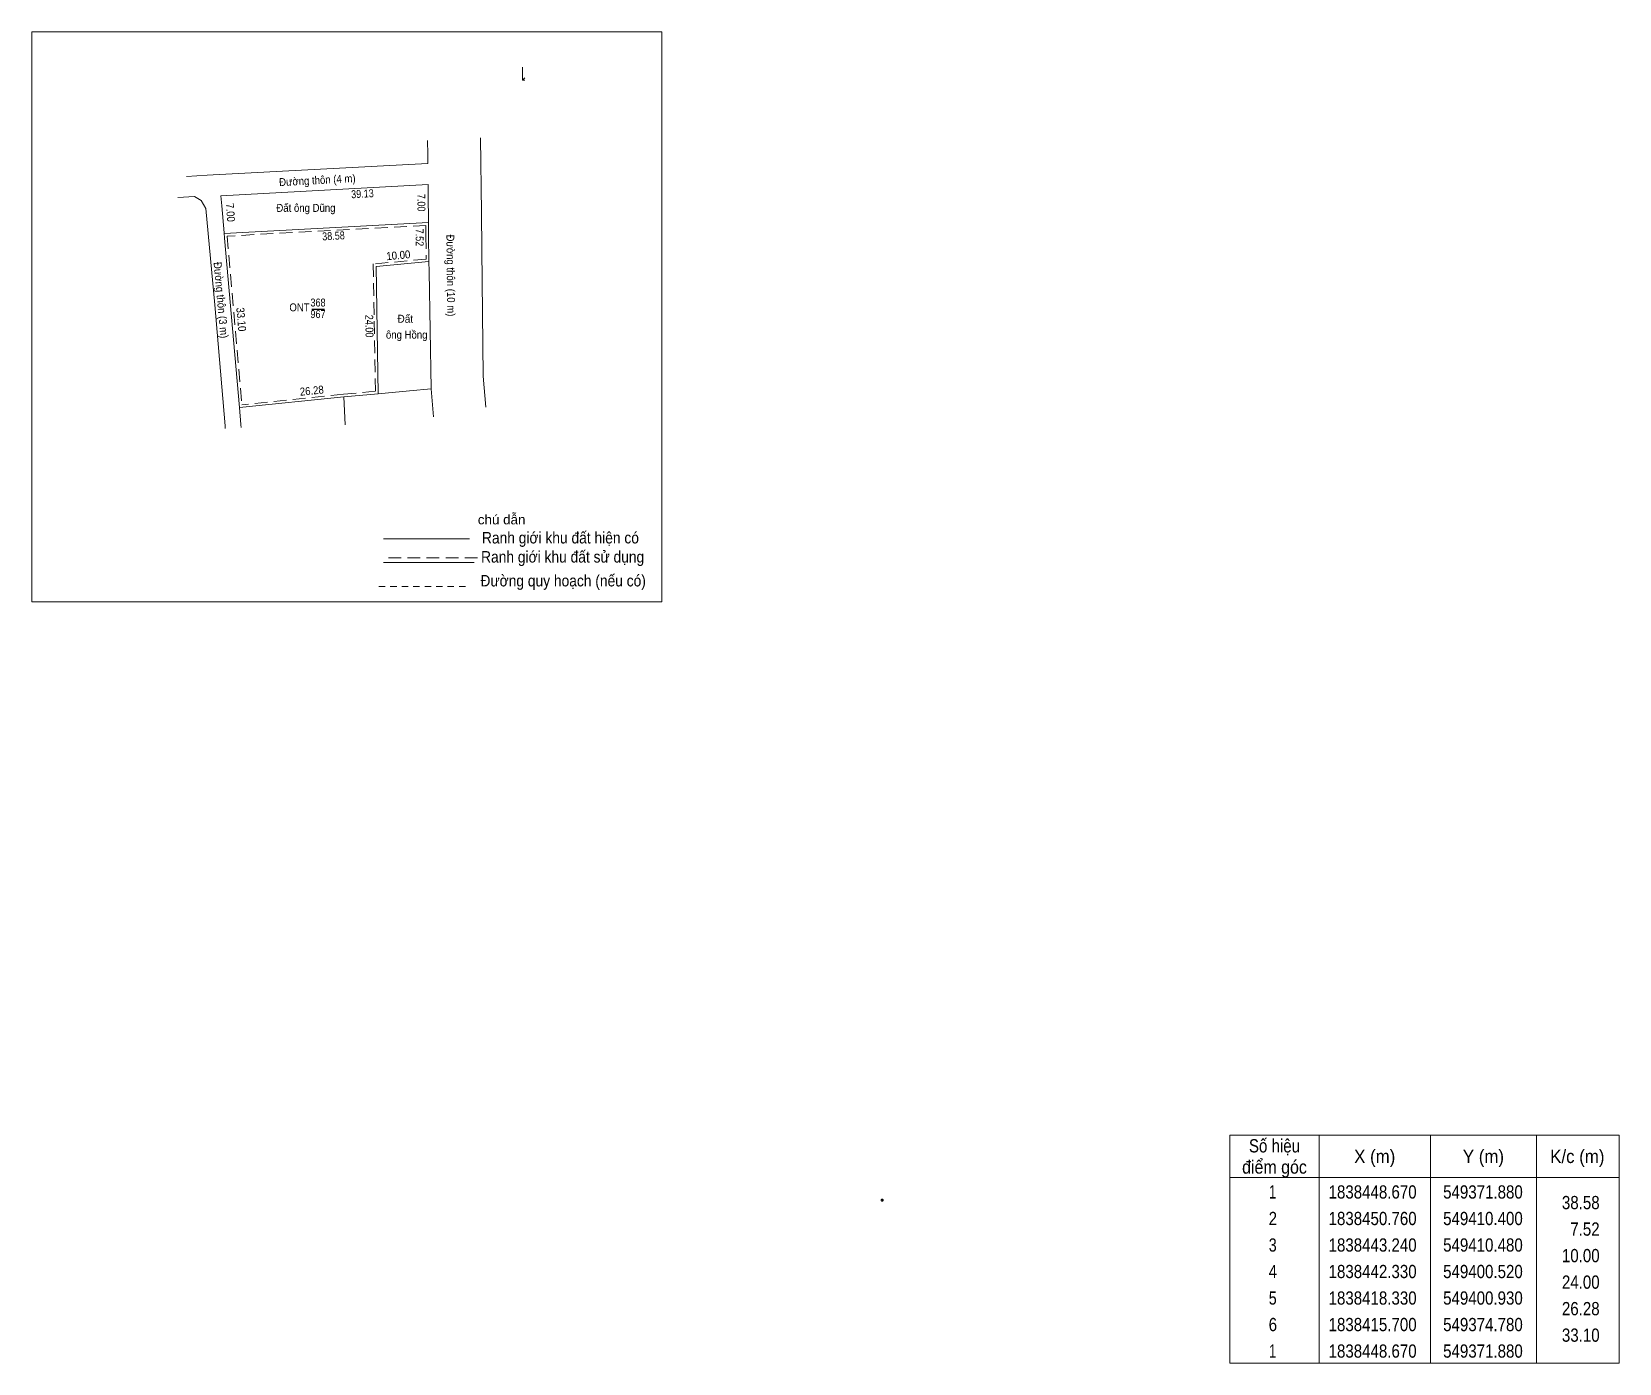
# Model space of a CAD drawing. Header units: metres. Extents: x 548773 to 549635, y 1838168 to 1838487.
# Drawn here: x 549335.6 to 549634.9, y 1838235.5 to 1838486.6 of the extents above; entities that cross this region are included whole.
import ezdxf
from ezdxf.enums import TextEntityAlignment as Align

# ---------------------------------------------------------------- set-up
doc = ezdxf.new("R2010")
doc.units = ezdxf.units.M
doc.header["$LTSCALE"] = 0.8
doc.header["$PDMODE"] = 32
doc.header["$PDSIZE"] = 0.4
doc.linetypes.add('MEDIUM_DASHED', pattern=[4.5, 3, -1.5])
doc.linetypes.add('SHORT_DASHED', pattern=[2.7, 1.5, -1.2])
for name, color, linetype, lineweight in [('17', 7, 'MEDIUM_DASHED', 13), ('20', 7, 'SHORT_DASHED', 13), ('40', 7, 'MEDIUM_DASHED', 13), ('63', 7, 'Continuous', 13)]:
    doc.layers.add(name, color=color, linetype=linetype, lineweight=lineweight)

msp = doc.modelspace()

# ---------------------------------------------------------------- linework, layer by layer
at = {"layer": '17', "linetype": 'Continuous'}
msp.add_lwpolyline([(549335.61, 1838486.58), (549454.41, 1838486.58), (549454.41, 1838379.08), (549335.61, 1838379.08)], close=True, dxfattribs=at)
at = {"layer": '20'}
msp.add_line((549401.05, 1838381.99), (549418.15, 1838381.99), dxfattribs=at)
msp.add_point((549495.95, 1838266.27), dxfattribs=at)
at = {"layer": '40'}
msp.add_line((549428.15, 1838477.47), (549428.59, 1838477.9), dxfattribs=at)
msp.add_line((549428.15, 1838477.47), (549428.59, 1838477.9), dxfattribs=at)
msp.add_line((549428.15, 1838477.47), (549428.59, 1838477.9), dxfattribs=at)
msp.add_line((549428.15, 1838477.47), (549428.59, 1838477.9), dxfattribs=at)
msp.add_lwpolyline([(549428.57, 1838477.47), (549428.15, 1838477.47), (549428.15, 1838480.49)], dxfattribs=at)
msp.add_lwpolyline([(549428.57, 1838477.47), (549428.15, 1838477.47), (549428.15, 1838480.49)], dxfattribs=at)
msp.add_lwpolyline([(549428.57, 1838477.47), (549428.15, 1838477.47), (549428.15, 1838480.49)], dxfattribs=at)
msp.add_lwpolyline([(549428.57, 1838477.47), (549428.15, 1838477.47), (549428.15, 1838480.49)], dxfattribs=at)
at = {"layer": '63'}
for p, q in [((549410.26, 1838463.41), (549410.23, 1838466.06)), ((549420.38, 1838452.51), (549420.23, 1838466.56)), ((549410.28, 1838461.76), (549410.26, 1838463.41)), ((549368.66, 1838459.53), (549364.79, 1838459.29)), ((549369.82, 1838459.59), (549368.66, 1838459.53)), ((549410.28, 1838461.76), (549369.82, 1838459.59)), ((549410.32, 1838457.76), (549371.25, 1838455.64)), ((549366.28, 1838455.53), (549363.16, 1838455.32)), ((549368.46, 1838453.28), (549367.54, 1838454.74)), ((549368.46, 1838453.28), (549367.54, 1838454.74)), ((549368.46, 1838453.28), (549367.54, 1838454.74)), ((549369.32, 1838443.8), (549368.46, 1838453.28)), ((549371.42, 1838453.76), (549371.25, 1838455.64)), ((549371.88, 1838448.67), (549371.42, 1838453.76)), ((549410.41, 1838450.6), (549371.89, 1838448.51)), ((549410.4, 1838450.96), (549410.4, 1838450.76)), ((549410.4, 1838450.76), (549410.43, 1838448.06)), ((549371.88, 1838448.67), (549371.97, 1838447.63)), ((549371.97, 1838447.63), (549374.78, 1838415.7)), ((549410.43, 1838448.06), (549410.48, 1838443.24)), ((549370.11, 1838435.06), (549369.32, 1838443.8)), ((549370.11, 1838435.06), (549369.32, 1838443.8)), ((549410.48, 1838443.24), (549400.52, 1838442.33)), ((549400.52, 1838442.33), (549400.93, 1838418.33)), ((549370.11, 1838435.06), (549372.06, 1838412.27)), ((549370.11, 1838435.06), (549372.06, 1838412.27)), ((549370.11, 1838435.06), (549372.06, 1838412.27)), ((549370.11, 1838435.06), (549372.06, 1838412.27)), ((549421.22, 1838415.82), (549420.72, 1838421.62)), ((549421.22, 1838415.82), (549420.72, 1838421.62)), ((549421.22, 1838415.82), (549420.72, 1838421.62)), ((549394.43, 1838417.73), (549374.78, 1838415.7)), ((549394.43, 1838417.73), (549400.93, 1838418.33)), ((549394.68, 1838412.44), (549394.43, 1838417.73)), ((549394.68, 1838412.44), (549394.43, 1838417.73)), ((549400.93, 1838418.33), (549406.83, 1838418.87)), ((549406.83, 1838418.87), (549410.89, 1838419.24)), ((549411.36, 1838413.97), (549410.89, 1838419.24)), ((549411.36, 1838413.97), (549410.89, 1838419.24)), ((549411.36, 1838413.97), (549410.89, 1838419.24)), ((549374.78, 1838415.7), (549375.05, 1838412.53)), ((549372.06, 1838412.27), (549372.09, 1838411.76)), ((549375.05, 1838412.46), (549375.08, 1838411.94)), ((549401.95, 1838390.99), (549418.15, 1838390.99)), ((549401.95, 1838386.49), (549419.05, 1838386.49)), ((549578.31, 1838278.51), (549578.31, 1838235.51)), ((549599.31, 1838278.51), (549599.31, 1838235.51)), ((549619.31, 1838278.51), (549619.31, 1838235.51)), ((549561.51, 1838270.51), (549634.91, 1838270.51))]:
    msp.add_line(p, q, dxfattribs=at)
at = {"layer": '63', "linetype": 'MEDIUM_DASHED'}
for p, q in [((549409.91, 1838450.07), (549409.93, 1838448.05)), ((549409.93, 1838448.05), (549409.98, 1838443.7)), ((549409.98, 1838443.7), (549400.01, 1838442.79)), ((549400.01, 1838442.79), (549400.42, 1838418.79)), ((549394.38, 1838418.23), (549375.23, 1838416.25)), ((549394.38, 1838418.23), (549400.42, 1838418.79)), ((549402.85, 1838387.39), (549419.95, 1838387.39))]:
    msp.add_line(p, q, dxfattribs=at)
at = {"layer": '63', "lineweight": 25}
msp.add_line((549388.4, 1838434.25), (549390.83, 1838434.25), dxfattribs=at)
at = {"layer": '63'}
for points in [[(549410.32, 1838457.76), (549410.34, 1838455.83), (549410.4, 1838450.76)], [(549369.32, 1838443.8), (549368.46, 1838453.28), (549367.54, 1838454.74), (549366.28, 1838455.53)], [(549370.11, 1838435.06), (549369.32, 1838443.8), (549368.46, 1838453.28)], [(549370.11, 1838435.06), (549369.32, 1838443.8), (549368.46, 1838453.28)], [(549420.72, 1838421.62), (549420.46, 1838445.51), (549420.38, 1838452.51)], [(549410.89, 1838419.24), (549410.51, 1838441.35), (549410.48, 1838443.24)]]:
    msp.add_lwpolyline(points, dxfattribs=at)
at = {"layer": '63', "linetype": 'MEDIUM_DASHED'}
msp.add_lwpolyline([(549409.91, 1838450.07), (549372.44, 1838448.04), (549375.23, 1838416.25)], dxfattribs=at)
at = {"layer": '63'}
msp.add_lwpolyline([(549561.51, 1838278.51), (549634.91, 1838278.51), (549634.91, 1838235.51), (549561.51, 1838235.51)], close=True, dxfattribs=at)

# ---------------------------------------------------------------- texts
at = {"layer": '20', "width": 0.9}
for s, p in [('Ranh giới khu đất hiện có ', (549435.65, 1838390.09)), ('Ranh giới khu đất sử dụng', (549435.7, 1838386.49)), ('Đường quy hoạch (nếu có)', (549435.8, 1838381.99))]:
    msp.add_text(s, height=2.16, dxfattribs=at).set_placement(p, align=Align.CENTER)
at = {"layer": '63'}
for s, rotation, width, p in [('Đường thôn (4 m)', 3.067, 0.9, (549389.4899, 1838457.8472)), ('39.13', 3.106, 0.85, (549397.9994, 1838455.2883)), ('7.00', 275.165, 0.9, (549372.328, 1838452.4225)), ('7.00', 270.655, 0.85, (549408.3194, 1838454.3436)), ('38.58', 3.106, 0.85, (549392.5344, 1838447.3391)), ('7.52', 270.61, 0.85, (549407.998, 1838447.788)), (' Đường thôn (10 m)', 270.624, 0.9, (549413.8644, 1838440.8682)), ('10.00', 5.22, 0.9, (549404.7918, 1838443.6948)), ('Đường thôn (3 m)', 275.175, 0.9, (549370.5387, 1838435.9176)), ('33.10', 275.027, 0.9, (549374.3665, 1838432.2757)), ('24.00', 270.979, 0.85, (549398.5174, 1838431.0678)), ('26.28', 5.743, 0.9, (549388.4799, 1838418.1633))]:
    msp.add_text(s, height=1.5, rotation=rotation, dxfattribs=dict(at, width=width)).set_placement(p, align=Align.CENTER)
for s, height, width, p in [('Đất ông Dũng', 1.5, 0.9, (549387.305, 1838452.62)), ('368', 1.5, 0.85, (549389.58, 1838434.77)), ('967', 1.5, 0.85, (549389.58, 1838432.59)), ('Đất ', 1.5, 0.95, (549406.3, 1838431.71)), ('Đất ', 1.5, 0.95, (549406.3, 1838431.71)), ('ông Hồng', 1.5, 0.9, (549406.305, 1838428.71)), ('ông Hồng', 1.5, 0.9, (549406.305, 1838428.71)), ('chú dẫn', 1.798, 1.05, (549424.2, 1838393.69)), ('Số hiệu', 2.5, 0.85, (549569.91, 1838275.26)), ('điểm góc', 2.5, 0.9, (549569.91, 1838271.26)), ('X (m)', 2.5, 0.95, (549588.81, 1838273.26)), ('Y (m)', 2.5, 0.95, (549609.305, 1838273.26)), ('K/c (m)', 2.5, 0.95, (549627.01, 1838273.26)), (' 1', 2.5, 0.75, (549569.205, 1838266.56)), ('1838448.670', 2.5, 0.85, (549588.41, 1838266.56)), ('549371.880', 2.5, 0.85, (549609.215, 1838266.56)), (' 2', 2.5, 0.85, (549569.21, 1838261.56)), ('1838450.760', 2.5, 0.85, (549588.41, 1838261.56)), ('549410.400', 2.5, 0.85, (549609.215, 1838261.56)), (' 3', 2.5, 0.8, (549569.21, 1838256.56)), ('1838443.240', 2.5, 0.85, (549588.41, 1838256.56)), ('549410.480', 2.5, 0.85, (549609.215, 1838256.56)), (' 4', 2.5, 0.85, (549569.205, 1838251.56)), ('1838442.330', 2.5, 0.85, (549588.41, 1838251.56)), ('549400.520', 2.5, 0.85, (549609.215, 1838251.56)), (' 5', 2.5, 0.8, (549569.21, 1838246.56)), ('1838418.330', 2.5, 0.85, (549588.41, 1838246.56)), ('549400.930', 2.5, 0.85, (549609.215, 1838246.56)), (' 6', 2.5, 0.85, (549569.21, 1838241.56)), ('1838415.700', 2.5, 0.85, (549588.41, 1838241.56)), ('549374.780', 2.5, 0.85, (549609.215, 1838241.56)), (' 1', 2.5, 0.75, (549569.205, 1838236.56)), ('1838448.670', 2.5, 0.85, (549588.41, 1838236.56)), ('549371.880', 2.5, 0.85, (549609.215, 1838236.56))]:
    msp.add_text(s, height=height, dxfattribs=dict(at, width=width)).set_placement(p, align=Align.CENTER)
for s, height, width, p in [('ONT ', 1.5, 0.9, (549388.5, 1838433.86)), ('38.58', 2.5, 0.85, (549631.21, 1838264.56)), ('7.52', 2.5, 0.85, (549631.21, 1838259.56)), ('10.00', 2.5, 0.85, (549631.21, 1838254.56)), ('24.00', 2.5, 0.85, (549631.21, 1838249.56)), ('26.28', 2.5, 0.85, (549631.21, 1838244.56)), ('33.10', 2.5, 0.85, (549631.21, 1838239.56))]:
    msp.add_text(s, height=height, dxfattribs=dict(at, width=width)).set_placement(p, align=Align.RIGHT)

doc.saveas('drawing.dxf')
